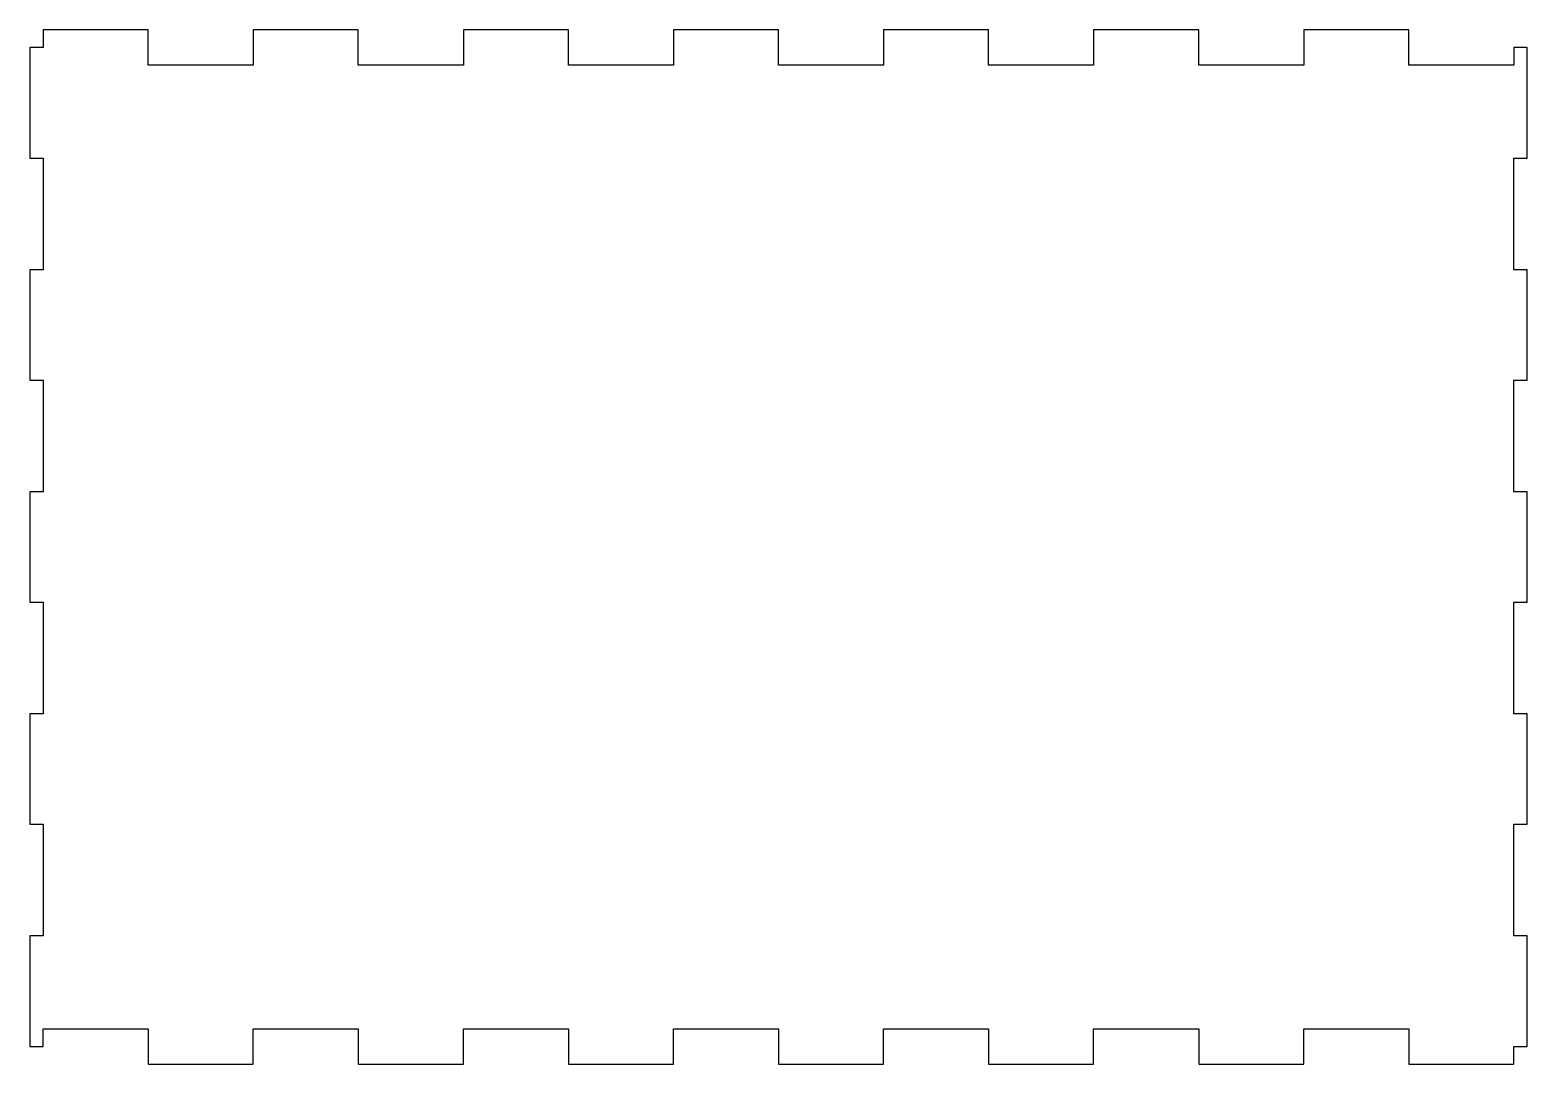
# Model space of a CAD drawing. Header units: millimetres. Extents: x 0 to 340, y 0 to 235.
import ezdxf

# ---------------------------------------------------------------- set-up
doc = ezdxf.new("R2010")
doc.units = ezdxf.units.MM
doc.layers.add('CORTE', color=7, linetype='CONTINUOUS')

msp = doc.modelspace()

# ---------------------------------------------------------------- linework, layer by layer
at = {"layer": 'CORTE'}
msp.add_lwpolyline([(0, 29.147222), (0, 4), (3, 4), (3, 8), (26.857143, 8), (26.857143, 0), (50.714286, 0), (50.714286, 8), (74.571429, 8), (74.571429, 0), (98.428571, 0), (98.428571, 8), (122.285714, 8), (122.285714, 0), (146.142857, 0), (146.142857, 8), (170, 8), (170, 0), (193.857143, 0), (193.857143, 8), (217.714286, 8), (217.714286, 0), (241.571429, 0), (241.571429, 8), (265.428571, 8), (265.428571, 0), (289.285714, 0), (289.285714, 8), (313.142857, 8), (313.142857, 0), (337, 0), (337, 4), (340, 4), (340, 29.147222), (337, 29.147222), (337, 54.519444), (340, 54.519444), (340, 79.591667), (337, 79.591667), (337, 104.963889), (340, 104.963889), (340, 130.036111), (337, 130.036111), (337, 155.408333), (340, 155.408333), (340, 180.480556), (337, 180.480556), (337, 205.852778), (340, 205.852778), (340, 231), (337, 231), (337, 227), (313.142857, 227), (313.142857, 235), (289.285714, 235), (289.285714, 227), (265.428571, 227), (265.428571, 235), (241.571429, 235), (241.571429, 227), (217.714286, 227), (217.714286, 235), (193.857143, 235), (193.857143, 227), (170, 227), (170, 235), (146.142857, 235), (146.142857, 227), (122.285714, 227), (122.285714, 235), (98.428571, 235), (98.428571, 227), (74.571429, 227), (74.571429, 235), (50.714286, 235), (50.714286, 227), (26.857143, 227), (26.857143, 235), (3, 235), (3, 231), (0, 231), (0, 205.852778), (3, 205.852778), (3, 180.480556), (0, 180.480556), (0, 155.408333), (3, 155.408333), (3, 130.036111), (0, 130.036111), (0, 104.963889), (3, 104.963889), (3, 79.591667), (0, 79.591667), (0, 54.519444), (3, 54.519444), (3, 29.147222)], close=True, dxfattribs=at)

doc.saveas('drawing.dxf')
